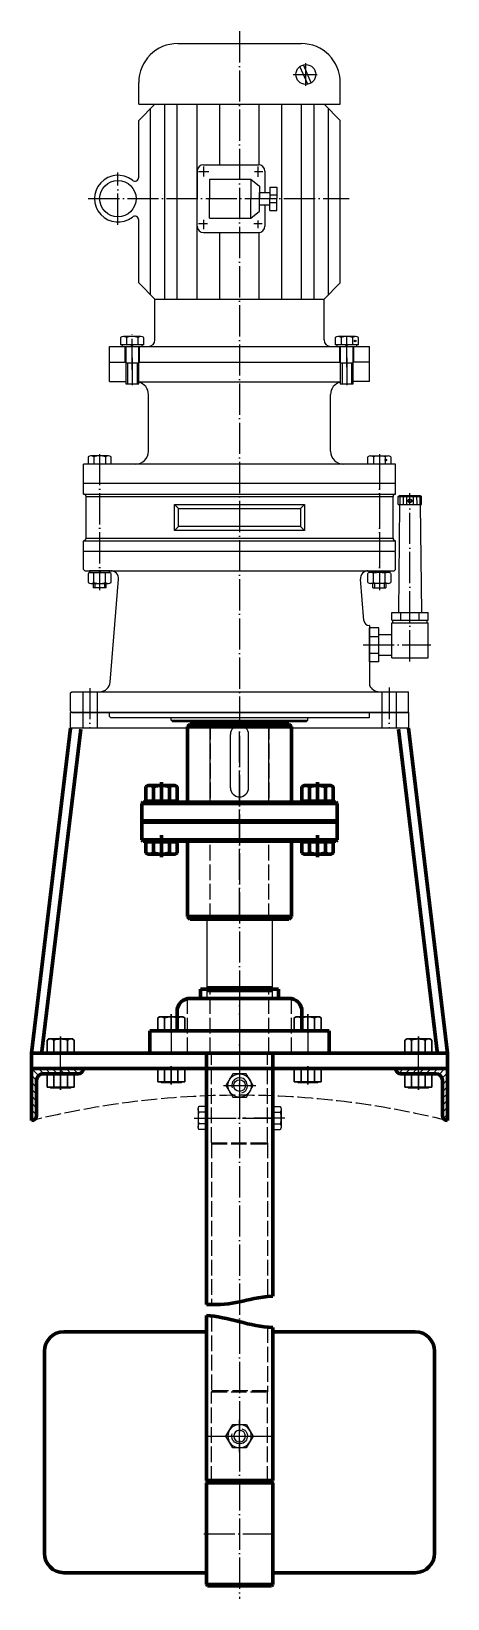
# Model space of a CAD drawing. Header units: millimetres. Extents: x -3362 to -1679, y 33935 to 35140.
# Drawn here: x -3362 to -3042, y 33935 to 35140 of the extents above; entities that cross this region are included whole.
import ezdxf

# ---------------------------------------------------------------- set-up
doc = ezdxf.new("R2010")
doc.units = ezdxf.units.MM
for name, pattern in [('ACAD_ISO02W100', [15, 12, -3]), ('ACAD_ISO04W100', [30, 24, -3, 0, -3]), ('CENTER', [2, 1.25, -0.25, 0.25, -0.25])]:
    doc.linetypes.add(name, pattern=pattern)
doc.layers.get('0').update_dxf_attribs({"lineweight": 25})
for name, color, linetype in [('01', 7, 'Continuous'), ('02', 1, 'Continuous'), ('10', 1, 'Continuous'), ('1轮廓实线层', 7, 'Continuous')]:
    doc.layers.add(name, color=color, linetype=linetype)
for name, color, linetype, lineweight in [('剖面线', 5, 'Continuous', 25), ('图层2', 7, 'Continuous', 30), ('标注', 4, 'Continuous', 25), ('粗实线', 7, 'Continuous', 70), ('虚线', 5, 'ACAD_ISO02W100', 25), ('轴线', 1, 'ACAD_ISO04W100', 25)]:
    doc.layers.add(name, color=color, linetype=linetype, lineweight=lineweight)

# ---------------------------------------------------------------- blocks, each defined once
blk = doc.blocks.new('M10螺栓 头')
at = {"color": 3}
blk.add_line((-9.4, 0), (23, 0), dxfattribs=at)
at = {"color": 7}
for p, q in [((-6.4, 6.7), (-6.4, -6.7)), ((-0.1, 8.9), (-5.8, 8.9)), ((-0.1, 4.4), (-5.8, 4.4)), ((-0.1, 8.9), (-0.1, -8.9)), ((0, 7.3), (-0.1, 7.3)), ((0, 7.3), (0, -7.3)), ((-0.1, -4.4), (-5.8, -4.4)), ((-0.1, -8.9), (-5.8, -8.9)), ((0, -7.3), (-0.1, -7.3))]:
    blk.add_line(p, q, dxfattribs=at)
for centre, radius, start, end in [((-2, 6.7), 4.44, 150, 210), ((10.5, 0), 16.9, 164.7385, 195.2615), ((-2, -6.7), 4.44, 150, 210)]:
    blk.add_arc(centre, radius, start, end, dxfattribs=at)
blk = doc.blocks.new('*U7')
at = {"color": 3, "linetype": 'CENTER'}
for p, q in [((268.4, 415.9), (270.6, 391.1)), ((257.1, 402.4), (281.9, 404.6))]:
    blk.add_line(p, q, dxfattribs=at)
at = {"color": 7, "linetype": 'Continuous'}
blk.add_lwpolyline([(263.5, 412), (259.1, 402.6), (265.1, 394.1), (275.5, 395), (279.9, 404.4), (273.9, 412.9)], close=True, dxfattribs=at)
for radius in [9, 4.5]:
    blk.add_circle((269.5, 403.5), radius, dxfattribs=at)
at = {"color": 1, "linetype": 'Continuous'}
blk.add_arc((269.5, 403.5), 6, 293, 203, dxfattribs=at)
blk = doc.blocks.new('M10')
at = {"color": 3, "linetype": 'CENTER', "rotation": 355.0000000000003}
blk.add_blockref('*U7', (-303.6, -378.5), dxfattribs=at)
blk = doc.blocks.new('M10   0')
at = {"layer": '图层2', "color": 3, "linetype": 'CENTER'}
blk.add_line((-12.8, 0), (1.4, 0), dxfattribs=at)
at = {"layer": '图层2', "color": 7, "linetype": 'Continuous'}
for p, q in [((-10.8, 9), (-10, 10.4)), ((-10.8, -9), (-10.8, 9)), ((-10, 10.4), (-0.6, 10.4)), ((-10, 5.2), (-0.6, 5.2)), ((-0.6, 10.4), (-0.6, -10.4)), ((-0.6, 8.3), (0, 7.7)), ((0, 7.7), (0, -7.7)), ((-10, -10.4), (-10.8, -9)), ((-10, -5.2), (-0.6, -5.2)), ((-10, -10.4), (-0.6, -10.4)), ((0, -7.7), (-0.6, -8.3))]:
    blk.add_line(p, q, dxfattribs=at)
for centre, radius, start, end in [((-6.2, 7.8), 4.6, 145.6158, 214.3842), ((6.4, 0), 17.2, 162.412, 197.588), ((-6.2, -7.8), 4.6, 145.6158, 214.3842)]:
    blk.add_arc(centre, radius, start, end, dxfattribs=at)
blk = doc.blocks.new('角钢 40')
at = {"layer": '剖面线'}
h = blk.add_hatch(dxfattribs=at)
h.set_pattern_fill('ANSI31', color=256, scale=30, style=0)
h.set_pattern_definition([(45, (-344.516, -309), (-2.65165, 2.65165), [])])
edge = h.paths.add_edge_path()
edge.add_arc((0, 36), 4, 0, 90)
edge.add_line((0, 40), (0, 0))
edge.add_line((0, 0), (40, 0))
edge.add_arc((36, 0), 4.01, 0.1155, 89.9522)
edge.add_line((36, 4), (9.5, 4))
edge.add_arc((9.5, 9.5), 5.5, 180, 270, ccw=False)
edge.add_line((4, 9.5), (4, 36))
at = {"color": 7}
for p, q in [((0, 40), (0, 0)), ((4, 9.5), (4, 36)), ((0, 0), (40, 0)), ((36, 4), (9.5, 4))]:
    blk.add_line(p, q, dxfattribs=at)
for p, q in [((0, 40), (0, 40)), ((4, 9), (4, 36)), ((36, 4), (9, 4)), ((40, 0), (40, 0))]:
    blk.add_line(p, q)
for centre, radius, start, end in [((0, 36), 4, 0, 90), ((9, 9), 5, 180, 270), ((36, 0), 4.01, 0.1155, 89.9522)]:
    blk.add_arc(centre, radius, start, end)
blk = doc.blocks.new('A$C1C0676B4')
at = {"layer": '粗实线'}
for p, q in [((5, 0), (5, 138)), ((5, 138), (22, 138)), ((22, 138), (22, 0)), ((22, 117), (37, 117)), ((47, 107), (47, 31)), ((47, 99), (54, 99)), ((54, 39), (54, 99)), ((47, 39), (54, 39)), ((22, 21), (37, 21)), ((5, 0), (22, 0))]:
    blk.add_line(p, q, dxfattribs=at)
for centre, start, end in [((37, 107), 0, 90), ((37, 31), 270, 0)]:
    blk.add_arc(centre, 10, start, end, dxfattribs=at)
at = {"layer": '虚线'}
for p, q in [((5, 109), (46.8, 109)), ((5, 91.5), (54, 91.5)), ((5, 46.5), (54, 46.5)), ((5, 29), (46.8, 29))]:
    blk.add_line(p, q, dxfattribs=at)
at = {"layer": '轴线'}
for p, q in [((22, 121.5), (5, 121.5)), ((62.1, 69), (0, 69)), ((22, 16.5), (5, 16.5))]:
    blk.add_line(p, q, dxfattribs=at)
blk = doc.blocks.new('M12   0薄')
at = {"color": 7, "linetype": 'Continuous'}
for p, q in [((-12.8, 10.5), (-11.9, 12.1)), ((-11.9, 12.1), (-3.4, 12.1)), ((-3.4, 12.1), (-3.4, -12.1)), ((-12.8, -10.5), (-12.8, 10.5)), ((-11.9, 6.1), (-3.4, 6.1)), ((-3.4, 9.8), (-2.8, 9.2)), ((-2.8, 9.2), (-2.8, -9.2)), ((-11.9, -12.1), (-12.8, -10.5)), ((-11.9, -6.1), (-3.4, -6.1)), ((-2.8, -9.2), (-3.4, -9.8)), ((-11.9, -12.1), (-3.4, -12.1))]:
    blk.add_line(p, q, dxfattribs=at)
at = {"color": 3, "linetype": 'CENTER'}
blk.add_line((-15.2, 0), (1.8, 0), dxfattribs=at)
at = {"color": 7, "linetype": 'Continuous'}
for centre, radius, start, end in [((-7.4, 9.1), 5.37, 145.6158, 214.3842), ((7.3, 0), 20.1, 162.412, 197.588), ((-7.4, -9.1), 5.37, 145.6158, 214.3842)]:
    blk.add_arc(centre, radius, start, end, dxfattribs=at)
blk = doc.blocks.new('*U4')
at = {"color": 7, "linetype": 'Continuous'}
for p, q in [((347.8, 356.5), (348.7, 358.1)), ((347.8, 335.5), (347.8, 356.5)), ((348.7, 358.1), (360, 358.1)), ((348.7, 352.1), (360, 352.1)), ((360, 358.1), (360, 333.9)), ((360, 355.8), (360.6, 355.2)), ((360.6, 355.2), (360.6, 336.8)), ((348.7, 339.9), (360, 339.9)), ((348.7, 333.9), (347.8, 335.5)), ((348.7, 333.9), (360, 333.9)), ((360.6, 336.8), (360, 336.2))]:
    blk.add_line(p, q, dxfattribs=at)
at = {"color": 3, "linetype": 'CENTER'}
blk.add_line((345.4, 346), (362.4, 346), dxfattribs=at)
at = {"color": 7, "linetype": 'Continuous'}
for centre, radius, start, end in [((353.2, 355.1), 5.37, 145.6158, 214.3842), ((367.9, 346), 20.1, 162.412, 197.588), ((353.2, 336.9), 5.37, 145.6158, 214.3842)]:
    blk.add_arc(centre, radius, start, end, dxfattribs=at)
blk = doc.blocks.new('M12 螺母')
at = {"color": 3, "linetype": 'CENTER'}
blk.add_blockref('*U4', (-360.6, -346), dxfattribs=at)
blk = doc.blocks.new('A$C0CEE73CA')
at = {"layer": '粗实线'}
for p, q in [((60, 149), (61, 150)), ((60, 149), (60, 1)), ((61, 150), (74.5, 150)), ((61, 150), (61, 0)), ((74.5, 0), (74.5, 150)), ((74.5, 150), (75.5, 150)), ((75.5, 0), (75.5, 150)), ((75.5, 150), (89, 150)), ((89, 150), (90, 149)), ((89, 150), (89, 0)), ((90, 1), (90, 149)), ((0, 113), (2, 115)), ((0, 113), (0, 37)), ((2, 115), (60, 115)), ((2, 115), (2, 35)), ((148, 115), (90, 115)), ((150, 113), (148, 115)), ((148, 115), (148, 35)), ((150, 113), (150, 37)), ((2, 35), (0, 37)), ((148, 35), (150, 37)), ((2, 35), (60, 35)), ((148, 35), (90, 35)), ((61, 0), (60, 1)), ((61, 0), (74.5, 0)), ((74.5, 0), (75.5, 0)), ((75.5, 0), (89, 0)), ((89, 0), (90, 1))]:
    blk.add_line(p, q, dxfattribs=at)
at = {"layer": '虚线'}
for p, q in [((0, 97.5), (60, 97.5)), ((150, 97.5), (90, 97.5)), ((0, 52.5), (60, 52.5)), ((150, 52.5), (90, 52.5))]:
    blk.add_line(p, q, dxfattribs=at)
at = {"layer": '轴线'}
blk.add_line((0, 75), (150, 75), dxfattribs=at)
at = {"layer": '粗实线'}
blk.add_blockref('M12   0薄', (62.7, 135), dxfattribs=at)
at = {"layer": '粗实线', "rotation": 180}
blk.add_blockref('M12 螺母', (90, 135), dxfattribs=at)
at = {"layer": '粗实线', "xscale": -1, "rotation": 180}
blk.add_blockref('M12   0薄', (62.7, 15), dxfattribs=at)
at = {"layer": '粗实线', "xscale": -1}
blk.add_blockref('M12 螺母', (90, 15), dxfattribs=at)

msp = doc.modelspace()

# ---------------------------------------------------------------- hatches: boundary and pattern name
at = {"layer": '10'}
for points in [[(-3112.7, 34901.9, 1), (-3113.9, 34901.9, 1)], [(-3090.3, 34810.6), (-3090.3, 34810.3, 0.329165), (-3089.7, 34809.8, 1), (-3089.7, 34811, 0.329165)]]:
    msp.add_hatch(color=256, dxfattribs=at).paths.add_polyline_path(points)

# ---------------------------------------------------------------- linework, layer by layer
at = {"layer": '01'}
for p, q in [((-3249.7, 35130.7), (-3154.7, 35130.7)), ((-3149.7, 35099.4), (-3155.8, 35113)), ((-3147, 35100.6), (-3153.1, 35114.3)), ((-3279.7, 35084.1), (-3279.7, 35100.7)), ((-3279.7, 35084.1), (-3279.7, 35094.1)), ((-3124.7, 35084.1), (-3124.7, 35100.7)), ((-3124.7, 35084.1), (-3124.7, 35094.1)), ((-3279.7, 35084.1), (-3124.7, 35084.1)), ((-3267.2, 35084.1), (-3279.7, 35071.6)), ((-3270.6, 34937.5), (-3270.6, 35080.7)), ((-3259.7, 34934.1), (-3259.7, 35084.1)), ((-3250, 34934.1), (-3250, 35084.1)), ((-3234.8, 34934.1), (-3234.8, 35084.1)), ((-3217.4, 35037.5), (-3217.4, 35084.1)), ((-3187, 35037.4), (-3187, 35084.1)), ((-3169.7, 34934.1), (-3169.7, 35084.1)), ((-3154.5, 34934.1), (-3154.5, 35084.1)), ((-3144.7, 34934.1), (-3144.7, 35084.1)), ((-3137.2, 35084.1), (-3124.7, 35071.6)), ((-3133.8, 34937.5), (-3133.8, 35080.7)), ((-3279.7, 35027.9), (-3279.7, 35071.6)), ((-3124.7, 34946.6), (-3124.7, 35071.6)), ((-3234.8, 35032.5), (-3234.8, 35011.4)), ((-3229.8, 35037.5), (-3187.7, 35037.5)), ((-3182.7, 35032.5), (-3182.7, 35016.1)), ((-3225.3, 35026.4), (-3193.4, 35026.4)), ((-3225.3, 35026.4), (-3225.3, 35011.4)), ((-3193.4, 35026.4), (-3193.4, 35011.4)), ((-3193.4, 35026.4), (-3186.9, 35021)), ((-3186.9, 35021), (-3186.9, 35011.4)), ((-3178.9, 35020.3), (-3178.9, 35011.4)), ((-3178.9, 35020.3), (-3173.5, 35020.3)), ((-3173.5, 35020.3), (-3173.5, 35011.4)), ((-3234.8, 34990.3), (-3234.8, 35011.4)), ((-3225.3, 34996.4), (-3225.3, 35011.4)), ((-3225.3, 35011.4), (-3225.3, 35011.4)), ((-3193.4, 34996.4), (-3193.4, 35011.4)), ((-3186.9, 35006.7), (-3186.9, 35016.1)), ((-3186.9, 35016.1), (-3178.9, 35016.1)), ((-3186.9, 35001.8), (-3186.9, 35011.4)), ((-3186.9, 35006.7), (-3178.9, 35006.7)), ((-3182.7, 35006.7), (-3182.7, 34990.3)), ((-3178.9, 35014.4), (-3173.5, 35014.4)), ((-3178.9, 35002.4), (-3178.9, 35011.4)), ((-3178.9, 35008.4), (-3173.5, 35008.4)), ((-3173.5, 35002.4), (-3173.5, 35011.4)), ((-3279.7, 34946.6), (-3279.7, 34994.9)), ((-3225.3, 34996.4), (-3193.4, 34996.4)), ((-3193.4, 34996.4), (-3186.9, 35001.8)), ((-3178.9, 35002.4), (-3173.5, 35002.4)), ((-3229.8, 34985.3), (-3187.7, 34985.3)), ((-3217.4, 34934.1), (-3217.4, 34985.3)), ((-3187, 34934.1), (-3187, 34985.3)), ((-3267.2, 34934.1), (-3279.7, 34946.6)), ((-3137.2, 34934.1), (-3124.7, 34946.6)), ((-3267.2, 34934.1), (-3137.2, 34934.1)), ((-3267.2, 34902.7), (-3267.2, 34934.1)), ((-3137.2, 34902.7), (-3137.2, 34934.1)), ((-3293.6, 34904.7), (-3293.6, 34899)), ((-3275.8, 34899), (-3293.6, 34899)), ((-3292.4, 34899), (-3292.4, 34897.7)), ((-3277, 34899), (-3292.4, 34899)), ((-3278, 34905.4), (-3291.4, 34905.4)), ((-3289.1, 34904.7), (-3289.1, 34899)), ((-3284.7, 34897.7), (-3285.4, 34899)), ((-3284.1, 34897.7), (-3284.7, 34899)), ((-3280.3, 34904.7), (-3280.3, 34899)), ((-3277, 34897.7), (-3277, 34899)), ((-3275.8, 34899), (-3275.8, 34904.7)), ((-3128.6, 34904.7), (-3128.6, 34899)), ((-3110.8, 34899), (-3128.6, 34899)), ((-3127.4, 34899), (-3127.4, 34897.7)), ((-3112, 34899), (-3127.4, 34899)), ((-3113, 34905.4), (-3126.4, 34905.4)), ((-3124.1, 34904.7), (-3124.1, 34899)), ((-3119.7, 34897.7), (-3120.4, 34899)), ((-3119.1, 34897.7), (-3119.7, 34899)), ((-3115.3, 34904.7), (-3115.3, 34899)), ((-3112, 34897.7), (-3112, 34899)), ((-3110.8, 34899), (-3110.8, 34904.7)), ((-3302.2, 34897.7), (-3102.2, 34897.7)), ((-3302.2, 34885.7), (-3302.2, 34897.7)), ((-3292.4, 34897.7), (-3277, 34897.7)), ((-3290.2, 34885.7), (-3290.2, 34897.7)), ((-3289.7, 34897.7), (-3289.7, 34869)), ((-3279.7, 34869), (-3279.7, 34897.7)), ((-3279.2, 34885.7), (-3279.2, 34897.7)), ((-3127.4, 34897.7), (-3112, 34897.7)), ((-3125.2, 34885.7), (-3125.2, 34897.7)), ((-3124.7, 34897.7), (-3124.7, 34869)), ((-3114.7, 34869), (-3114.7, 34897.7)), ((-3114.2, 34885.7), (-3114.2, 34897.7)), ((-3102.2, 34885.7), (-3102.2, 34897.7)), ((-3302.2, 34885.7), (-3289.7, 34885.7)), ((-3302.2, 34870.7), (-3302.2, 34885.7)), ((-3302.2, 34885.7), (-3289.7, 34885.7)), ((-3289.7, 34885), (-3279.7, 34885)), ((-3279.7, 34885.7), (-3124.7, 34885.7)), ((-3279.7, 34885.7), (-3249.6, 34885.7)), ((-3124.7, 34885), (-3114.7, 34885)), ((-3102.2, 34885.7), (-3114.7, 34885.7)), ((-3102.2, 34870.7), (-3102.2, 34885.7)), ((-3302.2, 34870.7), (-3289.7, 34870.7)), ((-3289.7, 34869), (-3279.7, 34869)), ((-3124.7, 34869), (-3114.7, 34869)), ((-3102.2, 34870.7), (-3114.7, 34870.7)), ((-3272.2, 34817.2), (-3272.2, 34860.7)), ((-3132.2, 34817.2), (-3132.2, 34860.7)), ((-3303, 34813.6), (-3316.4, 34813.6)), ((-3101.4, 34813.6), (-3088, 34813.6)), ((-3322.2, 34792.2), (-3322.2, 34807.2)), ((-3122.2, 34807.2), (-3322.2, 34807.2)), ((-3318.6, 34812.9), (-3318.6, 34807.2)), ((-3314.1, 34812.9), (-3314.1, 34807.2)), ((-3305.3, 34812.9), (-3305.3, 34807.2)), ((-3300.8, 34807.2), (-3300.8, 34812.9)), ((-3082.2, 34807.2), (-3122.2, 34807.2)), ((-3103.6, 34807.2), (-3103.6, 34812.9)), ((-3099.1, 34812.9), (-3099.1, 34807.2)), ((-3090.3, 34812.9), (-3090.3, 34807.2)), ((-3085.8, 34812.9), (-3085.8, 34807.2)), ((-3082.2, 34792.2), (-3082.2, 34807.2)), ((-3082.2, 34792.2), (-3322.2, 34792.2)), ((-3322.2, 34784.2), (-3322.2, 34792.2)), ((-3082.2, 34784.2), (-3082.2, 34792.2)), ((-3322.2, 34784.2), (-3322.2, 34784.2)), ((-3320.2, 34750.2), (-3320.2, 34782.2)), ((-3084.2, 34750.2), (-3084.2, 34782.2)), ((-3082.2, 34784.2), (-3082.2, 34784.2)), ((-3080.2, 34782.2), (-3079.2, 34783.2)), ((-3080.2, 34782.2), (-3062.2, 34782.2)), ((-3080.2, 34776.2), (-3080.2, 34782.2)), ((-3079.2, 34783.2), (-3063.2, 34783.2)), ((-3078.9, 34782.2), (-3078.9, 34776.2)), ((-3076.5, 34782.2), (-3076.5, 34776.2)), ((-3073.8, 34782.2), (-3073.8, 34776.2)), ((-3068.7, 34782.3), (-3068.6, 34776.3)), ((-3066.1, 34782.4), (-3066, 34776.4)), ((-3063.7, 34782.4), (-3063.5, 34776.4)), ((-3063.2, 34783.2), (-3062.2, 34782.2)), ((-3062.2, 34776.2), (-3062.2, 34782.2)), ((-3080.2, 34776.2), (-3062.2, 34776.2)), ((-3079.2, 34776.2), (-3080.1, 34693.2)), ((-3079.2, 34776.2), (-3063.2, 34776.2)), ((-3063.2, 34776.2), (-3062.3, 34693.2)), ((-3322.2, 34748.2), (-3322.2, 34748.2)), ((-3322.2, 34740.2), (-3322.2, 34748.2)), ((-3082.2, 34748.2), (-3082.2, 34748.2)), ((-3082.2, 34740.2), (-3082.2, 34748.2)), ((-3322.2, 34726.2), (-3322.2, 34740.2)), ((-3322.2, 34740.2), (-3082.2, 34740.2)), ((-3082.2, 34739.2), (-3083.2, 34740.2)), ((-3082.2, 34726.2), (-3082.2, 34739.2)), ((-3321.2, 34725.2), (-3322.2, 34726.2)), ((-3321.2, 34725.2), (-3083.2, 34725.2)), ((-3318.6, 34723.2), (-3318.6, 34716.2)), ((-3302, 34725.2), (-3317.4, 34725.2)), ((-3317.4, 34725.2), (-3317.4, 34723.9)), ((-3317.4, 34723.9), (-3302, 34723.9)), ((-3316.4, 34723.9), (-3303, 34723.9)), ((-3314.1, 34716.2), (-3314.1, 34723.2)), ((-3310.4, 34725.2), (-3309.7, 34723.9)), ((-3309.7, 34725.2), (-3309.1, 34723.9)), ((-3305.3, 34716.2), (-3305.3, 34723.2)), ((-3302, 34723.9), (-3302, 34725.2)), ((-3301.6, 34639.6), (-3295.2, 34718.7)), ((-3300.8, 34716.2), (-3300.8, 34723.2)), ((-3106.6, 34686.9), (-3109.2, 34718.7)), ((-3103.6, 34716.2), (-3103.6, 34723.2)), ((-3102.4, 34725.2), (-3087, 34725.2)), ((-3102.4, 34723.9), (-3102.4, 34725.2)), ((-3087, 34723.9), (-3102.4, 34723.9)), ((-3088, 34723.9), (-3101.4, 34723.9)), ((-3099.1, 34716.2), (-3099.1, 34723.2)), ((-3094.7, 34725.2), (-3095.4, 34723.9)), ((-3094.1, 34725.2), (-3094.7, 34723.9)), ((-3090.3, 34716.2), (-3090.3, 34723.2)), ((-3087, 34725.2), (-3087, 34723.9)), ((-3085.8, 34723.2), (-3085.8, 34716.2)), ((-3083.2, 34725.2), (-3082.2, 34726.2)), ((-3316.4, 34715.5), (-3303, 34715.5)), ((-3314.7, 34715.5), (-3314.7, 34712.2)), ((-3304.7, 34712.2), (-3314.7, 34712.2)), ((-3304.7, 34712.2), (-3304.7, 34715.5)), ((-3088, 34715.5), (-3101.4, 34715.5)), ((-3099.7, 34712.2), (-3099.7, 34715.5)), ((-3099.7, 34712.2), (-3089.7, 34712.2)), ((-3089.7, 34715.5), (-3089.7, 34712.2)), ((-3085.2, 34693.2), (-3057.2, 34693.2)), ((-3085.2, 34687.2), (-3085.2, 34693.2)), ((-3078.2, 34687.2), (-3078.2, 34693.2)), ((-3064.2, 34687.2), (-3064.2, 34693.2)), ((-3057.2, 34687.2), (-3057.2, 34693.2)), ((-3102.2, 34683.2), (-3102.6, 34683.2)), ((-3102.2, 34683.2), (-3102.2, 34637.1)), ((-3102.2, 34655.2), (-3102.2, 34681.2)), ((-3095.2, 34681.2), (-3102.2, 34681.2)), ((-3095.2, 34655.2), (-3095.2, 34681.2)), ((-3085.2, 34687.2), (-3057.2, 34687.2)), ((-3085.2, 34685.2), (-3057.2, 34685.2)), ((-3085.2, 34658.2), (-3085.2, 34685.2)), ((-3084.4, 34685.2), (-3084.4, 34687.2)), ((-3058, 34685.2), (-3058, 34687.2)), ((-3057.2, 34658.2), (-3057.2, 34685.2)), ((-3102.2, 34674.7), (-3095.2, 34674.7)), ((-3095.2, 34676.2), (-3085.2, 34676.2)), ((-3102.2, 34661.7), (-3095.2, 34661.7)), ((-3095.2, 34660.2), (-3085.2, 34660.2)), ((-3085.2, 34658.2), (-3057.2, 34658.2)), ((-3095.2, 34655.2), (-3102.2, 34655.2)), ((-3332.2, 34631.2), (-3331.2, 34632.2)), ((-3332.2, 34617.2), (-3332.2, 34631.2)), ((-3331.2, 34632.2), (-3072.2, 34632.2)), ((-3322.7, 34632.2), (-3322.7, 34616.2)), ((-3311.7, 34632.2), (-3311.7, 34616.2)), ((-3092.7, 34632.2), (-3092.7, 34616.2)), ((-3081.7, 34632.2), (-3081.7, 34616.2)), ((-3072.2, 34616.2), (-3072.2, 34632.2)), ((-3331.2, 34616.2), (-3332.2, 34617.2)), ((-3331.2, 34616.2), (-3072.2, 34616.2)), ((-3302.2, 34613.2), (-3302.2, 34616.2)), ((-3302.2, 34613.2), (-3301.2, 34612.2)), ((-3102.2, 34612.2), (-3301.2, 34612.2)), ((-3254.7, 34610.2), (-3254.7, 34612.2)), ((-3254.7, 34610.2), (-3253.7, 34609.2)), ((-3253.7, 34609.2), (-3150.7, 34609.2)), ((-3150.7, 34609.2), (-3149.7, 34610.2)), ((-3149.7, 34610.2), (-3149.7, 34612.2)), ((-3102.2, 34612.2), (-3102.2, 34616.2)), ((-3234.7, 34607.3), (-3224.7, 34607.3)), ((-3233.7, 34607.3), (-3169.7, 34607.3)), ((-3224.7, 34547.3), (-3224.7, 34607.3)), ((-3209.2, 34558.3), (-3209.2, 34599.3)), ((-3195.2, 34558.3), (-3195.2, 34599.3)), ((-3179.7, 34547.3), (-3179.7, 34607.3)), ((-3179.7, 34607.3), (-3170.7, 34607.3)), ((-3224.7, 34547.3), (-3179.7, 34547.3)), ((-3224.7, 34547.3), (-3223.7, 34546.3)), ((-3223.7, 34546.3), (-3180.7, 34546.3)), ((-3179.7, 34547.3), (-3180.7, 34546.3))]:
    msp.add_line(p, q, dxfattribs=at)
for centre, radius in [((-3151.2, 35106.9), 7.61), ((-3295.7, 35011.4), 14), ((-3113.3, 34901.9, 0), 0.6), ((-3089.7, 34810.4, 0), 0.6), ((-3071.2, 34779), 1.5)]:
    msp.add_circle(centre, radius, dxfattribs=at)
for centre, radius, start, end in [((-3249.7, 35100.7), 30, 90, 180), ((-3154.7, 35100.7), 30, 0, 90), ((-3229.8, 35032.5), 5, 90, 180), ((-3187.7, 35032.5), 5, 0, 90), ((-3295.7, 35011.4), 18, 51.7534, 308.2466), ((-3282.7, 35027.9), 3, 231.7534, 0), ((-3282.7, 34994.9), 3, 0, 128.2466), ((-3229.8, 34990.3), 5, 180, 270), ((-3187.7, 34990.3), 5, 270, 0), ((-3291.4, 34901.4), 4, 56.2903, 123.7097), ((-3284.7, 34890.4), 15, 72.7725, 107.2275), ((-3278, 34901.4), 4, 56.2903, 123.7097), ((-3272.2, 34902.7), 5, 270, 0), ((-3132.2, 34902.7), 5, 180, 270), ((-3126.4, 34901.4), 4, 56.2903, 123.7097), ((-3119.7, 34890.4), 15, 72.7725, 107.2275), ((-3113, 34901.4), 4, 56.2903, 123.7097), ((-3282.2, 34860.7), 10, 0, 75.5225), ((-3122.2, 34860.7), 10, 104.4775, 180), ((-3316.4, 34809.6), 4, 56.2903, 123.7097), ((-3309.7, 34798.6), 15, 72.7725, 107.2275), ((-3303, 34809.6), 4, 56.2903, 123.7097), ((-3282.2, 34817.2), 10, 270, 0), ((-3122.2, 34817.2), 10, 180, 270), ((-3101.4, 34809.6), 4, 56.2903, 123.7097), ((-3094.7, 34798.6), 15, 72.7725, 107.2275), ((-3088, 34809.6), 4, 56.2903, 123.7097), ((-3322.2, 34782.2), 2, 0, 90), ((-3082.2, 34782.2), 2, 90, 180), ((-3322.2, 34750.2), 2, 270, 0), ((-3082.2, 34750.2), 2, 180, 270), ((-3316.4, 34719.9), 4, 56.2903, 123.7097), ((-3309.7, 34708.9), 15, 72.7725, 107.2275), ((-3303, 34719.9), 4, 56.2903, 123.7097), ((-3301.2, 34719.2), 6, 355.3894, 90), ((-3103.2, 34719.2), 6, 90, 184.6106), ((-3101.4, 34719.9), 4, 56.2903, 123.7097), ((-3094.7, 34708.9), 15, 72.7725, 107.2275), ((-3088, 34719.9), 4, 56.2903, 123.7097), ((-3316.4, 34719.5), 4, 236.2903, 303.7097), ((-3309.7, 34730.5), 15, 252.7725, 287.2275), ((-3303, 34719.5), 4, 236.2903, 303.7097), ((-3101.4, 34719.5), 4, 236.2903, 303.7097), ((-3094.7, 34730.5), 15, 252.7725, 287.2275), ((-3088, 34719.5), 4, 236.2903, 303.7097), ((-3102.6, 34687.2), 4, 184.6106, 270), ((-3309.6, 34640.2), 8, 270, 355.3894), ((-3094.8, 34640.2), 8, 202.6906, 270), ((-3202.2, 34599.3), 7, 0, 180), ((-3202.2, 34558.3), 7, 180, 0)]:
    msp.add_arc(centre, radius, start, end, dxfattribs=at)
at = {"layer": '02'}
for p, q in [((-3288.4, 34885), (-3288.4, 34869)), ((-3281, 34885), (-3281, 34869)), ((-3123.4, 34885), (-3123.4, 34869)), ((-3116, 34885), (-3116, 34869)), ((-3313.4, 34715.5), (-3313.4, 34712.2)), ((-3306, 34715.5), (-3306, 34712.2)), ((-3098.4, 34715.5), (-3098.4, 34712.2)), ((-3091, 34715.5), (-3091, 34712.2))]:
    msp.add_line(p, q, dxfattribs=at)
at = {"layer": '10'}
msp.add_line((-3202.2, 34816.7, 0), (-3202.2, 34816.7, 0), dxfattribs=at)
at = {"layer": '1轮廓实线层'}
for p, q in [((-3279.7, 34870.4), (-3124.7, 34870.4)), ((-3322.2, 34784.2), (-3082.2, 34784.2)), ((-3320.2, 34782.2), (-3084.2, 34782.2)), ((-3249.2, 34773.2), (-3252.2, 34776.2)), ((-3155.2, 34773.2), (-3152.2, 34776.2)), ((-3249.2, 34759.2), (-3252.2, 34756.2)), ((-3155.2, 34759.2), (-3152.2, 34756.2)), ((-3322.2, 34748.2), (-3082.2, 34748.2)), ((-3320.2, 34750.2), (-3084.2, 34750.2)), ((-3072.2, 34616.2), (-3332.2, 34616.2)), ((-3332.2, 34604.2), (-3332.2, 34616.2)), ((-3322.7, 34616.2), (-3322.7, 34604.2)), ((-3311.7, 34616.2), (-3311.7, 34604.2)), ((-3254.7, 34610.2), (-3149.7, 34610.2)), ((-3234.7, 34607.3), (-3234.7, 34609.2)), ((-3169.7, 34607.3), (-3169.7, 34609.2)), ((-3092.7, 34616.2), (-3092.7, 34604.2)), ((-3081.7, 34616.2), (-3081.7, 34604.2)), ((-3072.2, 34616.2), (-3072.2, 34604.2)), ((-3072.2, 34604.2), (-3332.2, 34604.2)), ((-3227.2, 34456.3), (-3226.2, 34457.3)), ((-3227.2, 34456.3), (-3227.2, 34404.3)), ((-3177.2, 34456.3), (-3227.2, 34456.3)), ((-3180.7, 34457.3), (-3223.7, 34457.3)), ((-3178.2, 34457.3), (-3177.2, 34456.3)), ((-3177.2, 34456.3), (-3177.2, 34404.3)), ((-3226.2, 34403.3), (-3227.2, 34404.3)), ((-3227.2, 34402.3), (-3227.2, 34396.3)), ((-3179.7, 34396.3), (-3224.7, 34396.3)), ((-3178.2, 34403.3), (-3223.7, 34403.3)), ((-3178.2, 34403.3), (-3177.2, 34402.3)), ((-3177.2, 34402.3), (-3177.2, 34396.3)), ((-3174.7, 34354.3, 0), (-3229.7, 34354.3, 0))]:
    msp.add_line(p, q, dxfattribs=at)
for points in [[(-3252.2, 34776.2), (-3152.2, 34776.2), (-3152.2, 34756.2), (-3252.2, 34756.2)], [(-3249.2, 34773.2), (-3155.2, 34773.2), (-3155.2, 34759.2), (-3249.2, 34759.2)]]:
    msp.add_lwpolyline(points, close=True, dxfattribs=at)
at = {"layer": '粗实线'}
for p, q in [((-3332.2, 34604.2), (-3362.2, 34354.3)), ((-3324.3, 34603.3), (-3354.3, 34353.3)), ((-3080.1, 34603.3), (-3050.1, 34353.3)), ((-3072.2, 34604.2), (-3042.2, 34354.3)), ((-3227.2, 34404.3), (-3177.2, 34404.3)), ((-3178.2, 34403.3), (-3177.2, 34404.3)), ((-3227.2, 34402.3), (-3226.2, 34403.3)), ((-3227.2, 34402.3), (-3177.2, 34402.3)), ((-3226.2, 34403.3), (-3180.7, 34403.3)), ((-3042.2, 34354.3), (-3362.2, 34354.3)), ((-3362.2, 34342.3), (-3362.2, 34354.3)), ((-3227.7, 34354.3), (-3227.7, 34160.8)), ((-3176.7, 34354.3), (-3176.7, 34167.4)), ((-3042.2, 34342.3), (-3042.2, 34354.3)), ((-3042.2, 34342.3), (-3362.2, 34342.3)), ((-3227.7, 34152.5), (-3227.7, 34025.6)), ((-3337.2, 34139.9, 0), (-3227.7, 34139.9, 0)), ((-3176.7, 34143.2), (-3176.7, 34025.6)), ((-3176.7, 34139.9, 0), (-3067.2, 34139.9, 0)), ((-3352.2, 34124.9), (-3352.2, 33969.6)), ((-3052.2, 34124.9), (-3052.2, 33969.6)), ((-3226.7, 34024.6), (-3227.7, 34025.6)), ((-3227.7, 34025.6), (-3176.7, 34025.6)), ((-3227.7, 34023.6), (-3226.7, 34024.6)), ((-3227.7, 34023.6), (-3227.7, 33945.6)), ((-3227.7, 34023.6), (-3176.7, 34023.6)), ((-3226.7, 34024.6), (-3177.7, 34024.6)), ((-3226.2, 34024.6), (-3178.2, 34024.6)), ((-3177.7, 34024.6), (-3176.7, 34025.6)), ((-3177.7, 34024.6), (-3176.7, 34023.6)), ((-3176.7, 34023.6), (-3176.7, 33945.6)), ((-3227.7, 33954.6, 0), (-3337.2, 33954.6, 0)), ((-3227.7, 33945.6), (-3176.7, 33945.6)), ((-3067.2, 33954.6, 0), (-3176.7, 33954.6, 0)), ((-3177.7, 33944.6, 0), (-3226.7, 33944.6, 0))]:
    msp.add_line(p, q, dxfattribs=at)
at = {"layer": '粗实线', "extrusion": (3.10475e-09, -1.32349e-24, 1)}
msp.add_line((-3226.7, 33944.6, 0), (-3227.7, 33945.6), dxfattribs=at)
at = {"layer": '粗实线', "extrusion": (6.51997e-08, 0, 1)}
msp.add_line((-3177.7, 33944.6, 0), (-3176.7, 33945.6), dxfattribs=at)
at = {"layer": '粗实线'}
for centre, start, end in [((-3337.2, 34124.9, 0), 90, 180), ((-3067.2, 34124.9, 0), 0, 90), ((-3067.2, 33969.6, 0), 270, 0)]:
    msp.add_arc(centre, 15, start, end, dxfattribs=at)
at = {"layer": '粗实线', "extrusion": (1.33061e-09, 0, 1)}
msp.add_arc((-3337.2, 33969.6, 0), 15, 180, 270, dxfattribs=at)
at = {"layer": '粗实线'}
msp.add_open_spline([(-3227.7, 34160.8), (-3216.8, 34160.7, 0), (-3203.7, 34161.7, 0), (-3187.6, 34166.7, 0), (-3176.7, 34167.4)], degree=3, knots=[22.68105, 22.68105, 22.68105, 22.68105, 42.182725, 59.795929, 59.795929, 59.795929, 59.795929], dxfattribs=at)
msp.add_open_spline([(-3176.7, 34143.2), (-3193.8, 34143.7, 0), (-3211.7, 34151.6), (-3227.7, 34152.5)], degree=3, dxfattribs=at)
at = {"layer": '虚线'}
for p, q in [((-3223.7, 34285.3), (-3223.7, 34354.3)), ((-3180.7, 34285.3), (-3180.7, 34354.3)), ((-3222.7, 34284.3, 0), (-3223.7, 34285.3)), ((-3223.7, 34285.3), (-3180.7, 34285.3)), ((-3223.7, 34285.3), (-3223.7, 34160.8)), ((-3181.7, 34284.3, 0), (-3222.7, 34284.3, 0)), ((-3181.7, 34284.3, 0), (-3180.7, 34285.3)), ((-3180.7, 34285.3), (-3180.7, 34167)), ((-3223.7, 34152.1), (-3223.7, 34093.6)), ((-3180.7, 34143.4), (-3180.7, 34093.6)), ((-3222.7, 34094.6), (-3223.7, 34093.6)), ((-3223.7, 34024.6), (-3223.7, 34093.6)), ((-3223.7, 34093.6), (-3180.7, 34093.6)), ((-3222.7, 34094.6), (-3181.7, 34094.6)), ((-3181.7, 34094.6), (-3180.7, 34093.6)), ((-3180.7, 34024.6), (-3180.7, 34093.6))]:
    msp.add_line(p, q, dxfattribs=at)
msp.add_arc((-3202.2, 33656.8), 665, 76.0787, 103.9213, dxfattribs=at)
at = {"layer": '轴线'}
for p, q in [((-3202.2, 35140.1), (-3202.2, 33934.6)), ((-3151.2, 35098.2), (-3151.2, 35115.6)), ((-3161, 35106.9), (-3142.5, 35106.9)), ((-3295.7, 34991.3), (-3295.7, 35031.4)), ((-3225.8, 35032), (-3233.7, 35032)), ((-3229.5, 35028.4), (-3229.5, 35036.2)), ((-3184.3, 35032), (-3190.6, 35032)), ((-3187.9, 35028.1), (-3187.9, 35036.2)), ((-3318.5, 35011.4), (-3117.9, 35011.4)), ((-3229.5, 34988), (-3229.5, 34995.2)), ((-3187.9, 34988.6), (-3187.9, 34994.7)), ((-3233.7, 34992.2), (-3226.8, 34992.2)), ((-3191.1, 34992.2), (-3184.7, 34992.2)), ((-3284.7, 34879.7), (-3284.7, 34909.1)), ((-3284.7, 34905.4), (-3284.7, 34905.4)), ((-3119.7, 34881.7), (-3119.7, 34905.8)), ((-3119.7, 34905.4), (-3119.7, 34905.4)), ((-3284.7, 34888.9), (-3284.7, 34867.9)), ((-3119.7, 34888.9), (-3119.7, 34867.9)), ((-3309.7, 34815), (-3309.7, 34710.4)), ((-3309.7, 34813.6), (-3309.7, 34813.6)), ((-3094.7, 34815), (-3094.7, 34710.4)), ((-3094.7, 34813.6), (-3094.7, 34813.6)), ((-3094.7, 34811.7), (-3094.7, 34722)), ((-3202.2, 34791.7, 0), (-3202.2, 34791.7, 0)), ((-3202.2, 34791.7, 0), (-3202.2, 34791.7, 0)), ((-3073.3, 34779), (-3069.2, 34779)), ((-3071.2, 34655.5), (-3071.2, 34784.9)), ((-3202.2, 34724.7, 0), (-3202.2, 34724.7, 0)), ((-3202.2, 34724.7, 0), (-3202.2, 34724.7, 0)), ((-3202.2, 34683.3), (-3202.2, 34683.3)), ((-3202.2, 34683.3), (-3202.2, 34683.3)), ((-3107.2, 34668.2), (-3055.2, 34668.2)), ((-3317.2, 34635), (-3317.2, 34604.2)), ((-3202.2, 34634.3), (-3202.2, 34634.3)), ((-3202.2, 34634.3), (-3202.2, 34634.3)), ((-3087.2, 34635.3), (-3087.2, 34613.8)), ((-3087.2, 34635), (-3087.2, 34604.2)), ((-3339.7, 34338.3), (-3339.7, 34365.5)), ((-3064.7, 34338.3), (-3064.7, 34365.5)), ((-3229.9, 34304.3, 0), (-3174.7, 34304.3, 0)), ((-3226.7, 34059.6), (-3177.7, 34059.6)), ((-3229.7, 33984.6), (-3174.7, 33984.6))]:
    msp.add_line(p, q, dxfattribs=at)

# ---------------------------------------------------------------- block references
at = {"layer": '标注', "rotation": 90}
for name, p in [('A$C0CEE73CA', (-3127.2, 34457.3)), ('A$C1C0676B4', (-3133.2, 34349.3))]:
    msp.add_blockref(name, p, dxfattribs=at)
at = {"layer": '粗实线', "rotation": 270}
msp.add_blockref('角钢 40', (-3362.2, 34342.3), dxfattribs=at)
at = {"layer": '粗实线', "xscale": -1, "rotation": 89.99999999994787}
msp.add_blockref('角钢 40', (-3042.2, 34342.3), dxfattribs=at)
at = {"layer": '轴线', "rotation": 270}
for p in [(-3254.7, 34371.3), (-3149.7, 34371.3), (-3339.7, 34354.3), (-3254.7, 34331.5), (-3149.7, 34331.5), (-3339.7, 34327.5)]:
    msp.add_blockref('M10   0', p, dxfattribs=at)
at = {"layer": '轴线', "xscale": -1}
for name, p, rotation in [('M10   0', (-3064.7, 34354.3), 89.99999999994787), ('M10   0', (-3064.7, 34327.5), 89.99999999994787), ('M10', (-3202.2, 34059.6), 180)]:
    msp.add_blockref(name, p, dxfattribs=dict(at, rotation=rotation))
at = {"layer": '轴线'}
for name, p in [('M10', (-3202.2, 34329.3)), ('M10螺栓 头', (-3227.7, 34304.3, 0))]:
    msp.add_blockref(name, p, dxfattribs=at)
at = {"layer": '轴线', "xscale": -1}
msp.add_blockref('M10螺栓 头', (-3176.7, 34304.3, 0), dxfattribs=at)

doc.saveas('drawing.dxf')
